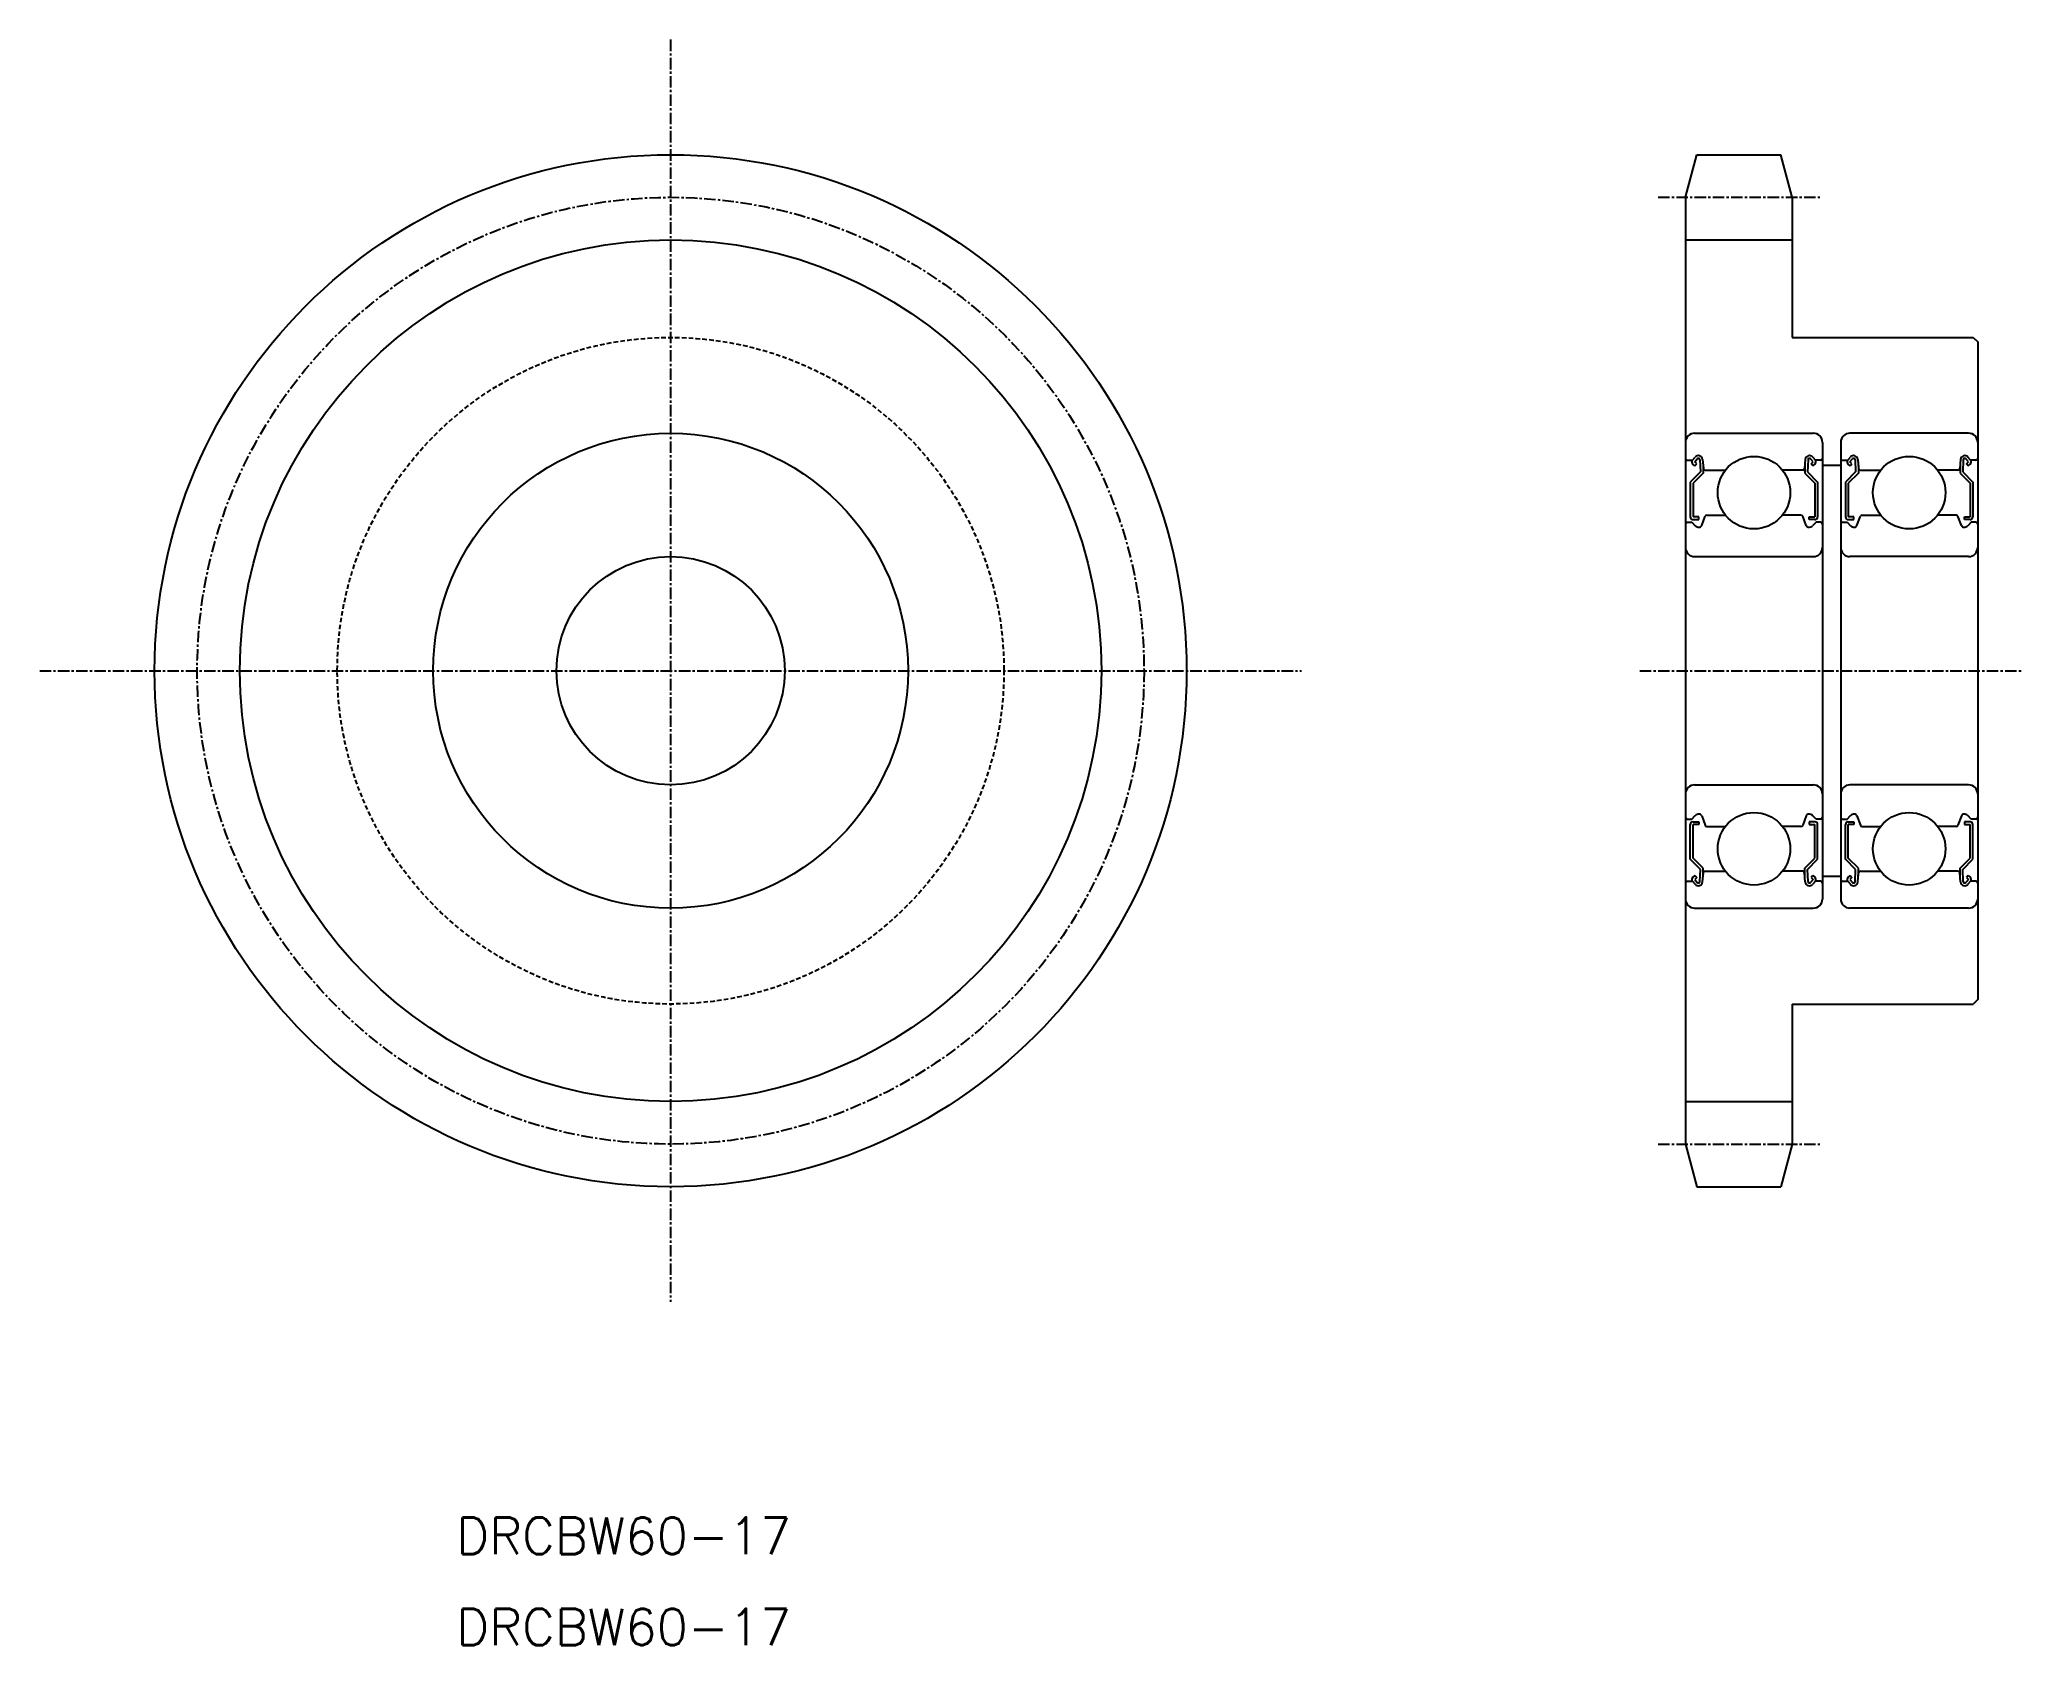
# Model space of a CAD drawing. Extents: x 0 to 217, y 0 to 176.
import ezdxf

# ---------------------------------------------------------------- set-up
doc = ezdxf.new("R2010")
doc.units = 0
doc.linetypes.add('CENTER', pattern=[2, 1.25, -0.25, 0.25, -0.25])
doc.linetypes.add('DASHED', pattern=[0.75, 0.5, -0.25])
doc.layers.get('0').update_dxf_attribs({"linetype": 'CONTINUOUS'})
doc.layers.add('CENTER', color=1, linetype='CENTER')
doc.styles.get("Standard").update_dxf_attribs({"font": 'txt', "bigfont": 'BIGFONT'})

msp = doc.modelspace()

# ---------------------------------------------------------------- linework, layer by layer
at = {"color": 7, "linetype": 'CONTINUOUS'}
for p, q in [((180.22, 158.56), (181.47, 163.22)), ((181.47, 163.22), (190.67, 163.22)), ((191.92, 158.56), (190.67, 163.22)), ((180.22, 158.56), (180.22, 54.89)), ((191.92, 158.56), (191.92, 143.22)), ((180.22, 153.89), (191.92, 153.89)), ((191.92, 143.22), (211.72, 143.22)), ((211.72, 143.22), (212.22, 142.72)), ((212.22, 142.72), (212.22, 70.72)), ((181.22, 132.72), (194.22, 132.72)), ((211.22, 132.72), (198.22, 132.72)), ((180.22, 131.72), (180.22, 81.72)), ((195.22, 131.72), (195.22, 81.72)), ((197.22, 131.72), (197.22, 81.72)), ((212.22, 131.72), (212.22, 81.72)), ((180.42, 129.77), (181, 129.77)), ((181.85, 128.48), (180.75, 127.38)), ((181, 129.77), (181.28, 130.11)), ((181.26, 129.16), (181.03, 129.35)), ((182.15, 128.35), (181.05, 127.25)), ((181.23, 129.58), (181.51, 129.92)), ((181.45, 129.39), (181.23, 129.58)), ((181.26, 129.16), (181.45, 129.39)), ((181.79, 129.82), (181.85, 128.48)), ((182.09, 129.85), (182.18, 128.86)), ((182.15, 129.2), (182.15, 128.35)), ((182.37, 128.67), (184.59, 128.67)), ((193.06, 128.67), (190.84, 128.67)), ((193.34, 129.85), (193.26, 128.86)), ((193.29, 129.2), (193.29, 128.35)), ((193.29, 128.35), (194.39, 127.25)), ((193.64, 129.82), (193.59, 128.48)), ((193.59, 128.48), (194.69, 127.38)), ((194.21, 129.58), (193.92, 129.92)), ((193.98, 129.39), (194.21, 129.58)), ((194.17, 129.16), (193.98, 129.39)), ((194.44, 129.77), (194.15, 130.11)), ((194.17, 129.16), (194.4, 129.35)), ((195.02, 129.77), (194.44, 129.77)), ((195.22, 129.22), (197.22, 129.22)), ((197.42, 129.77), (198, 129.77)), ((198.85, 128.48), (197.75, 127.38)), ((198, 129.77), (198.28, 130.11)), ((198.26, 129.16), (198.03, 129.35)), ((199.15, 128.35), (198.05, 127.25)), ((198.23, 129.58), (198.51, 129.92)), ((198.45, 129.39), (198.23, 129.58)), ((198.26, 129.16), (198.45, 129.39)), ((198.79, 129.82), (198.85, 128.48)), ((199.09, 129.85), (199.18, 128.86)), ((199.15, 129.2), (199.15, 128.35)), ((199.37, 128.67), (201.59, 128.67)), ((210.06, 128.67), (207.84, 128.67)), ((210.34, 129.85), (210.26, 128.86)), ((210.29, 129.2), (210.29, 128.35)), ((210.29, 128.35), (211.39, 127.25)), ((210.64, 129.82), (210.59, 128.48)), ((210.59, 128.48), (211.69, 127.38)), ((211.21, 129.58), (210.92, 129.92)), ((210.98, 129.39), (211.21, 129.58)), ((211.17, 129.16), (210.98, 129.39)), ((211.44, 129.77), (211.15, 130.11)), ((211.17, 129.16), (211.4, 129.35)), ((212.02, 129.77), (211.44, 129.77)), ((180.75, 127.38), (180.75, 123.57)), ((181.05, 127.25), (181.05, 123.57)), ((194.39, 127.25), (194.39, 123.57)), ((194.69, 127.38), (194.69, 123.57)), ((197.75, 127.38), (197.75, 123.57)), ((198.05, 127.25), (198.05, 123.57)), ((211.39, 127.25), (211.39, 123.57)), ((211.69, 127.38), (211.69, 123.57)), ((180.42, 122.97), (180.92, 122.97)), ((180.92, 122.97), (181.29, 122.6)), ((181.67, 123.57), (181.05, 123.57)), ((181.05, 123.27), (181.67, 123.27)), ((181.67, 123.27), (181.67, 123.57)), ((182, 122.62), (182.37, 123.64)), ((182.56, 123.77), (184.59, 123.77)), ((192.87, 123.77), (190.84, 123.77)), ((193.43, 122.62), (193.06, 123.64)), ((193.77, 123.27), (193.77, 123.57)), ((193.77, 123.57), (194.39, 123.57)), ((194.39, 123.27), (193.77, 123.27)), ((194.52, 122.97), (194.14, 122.6)), ((195.02, 122.97), (194.52, 122.97)), ((197.42, 122.97), (197.92, 122.97)), ((197.92, 122.97), (198.29, 122.6)), ((198.67, 123.57), (198.05, 123.57)), ((198.05, 123.27), (198.67, 123.27)), ((198.67, 123.27), (198.67, 123.57)), ((199, 122.62), (199.37, 123.64)), ((199.56, 123.77), (201.59, 123.77)), ((209.87, 123.77), (207.84, 123.77)), ((210.43, 122.62), (210.06, 123.64)), ((210.77, 123.57), (211.39, 123.57)), ((210.77, 123.27), (210.77, 123.57)), ((211.39, 123.27), (210.77, 123.27)), ((211.52, 122.97), (211.14, 122.6)), ((212.02, 122.97), (211.52, 122.97)), ((181.22, 119.22), (194.22, 119.22)), ((211.22, 119.22), (198.22, 119.22)), ((181.22, 94.22), (194.22, 94.22)), ((211.22, 94.22), (198.22, 94.22)), ((180.42, 90.47), (180.92, 90.47)), ((180.75, 86.07), (180.75, 89.87)), ((180.92, 90.47), (181.29, 90.85)), ((181.05, 90.17), (181.67, 90.17)), ((181.05, 86.19), (181.05, 89.87)), ((181.67, 89.87), (181.05, 89.87)), ((181.67, 90.17), (181.67, 89.87)), ((182, 90.83), (182.37, 89.81)), ((182.56, 89.67), (184.59, 89.67)), ((192.87, 89.67), (190.84, 89.67)), ((193.43, 90.83), (193.06, 89.81)), ((193.77, 90.17), (193.77, 89.87)), ((194.39, 90.17), (193.77, 90.17)), ((193.77, 89.87), (194.39, 89.87)), ((194.52, 90.47), (194.14, 90.85)), ((194.39, 86.19), (194.39, 89.87)), ((195.02, 90.47), (194.52, 90.47)), ((194.69, 86.07), (194.69, 89.87)), ((197.42, 90.47), (197.92, 90.47)), ((197.75, 86.07), (197.75, 89.87)), ((197.92, 90.47), (198.29, 90.85)), ((198.05, 90.17), (198.67, 90.17)), ((198.67, 89.87), (198.05, 89.87)), ((198.05, 86.19), (198.05, 89.87)), ((198.67, 90.17), (198.67, 89.87)), ((199, 90.83), (199.37, 89.81)), ((199.56, 89.67), (201.59, 89.67)), ((209.87, 89.67), (207.84, 89.67)), ((210.43, 90.83), (210.06, 89.81)), ((211.39, 90.17), (210.77, 90.17)), ((210.77, 90.17), (210.77, 89.87)), ((210.77, 89.87), (211.39, 89.87)), ((211.52, 90.47), (211.14, 90.85)), ((211.39, 86.19), (211.39, 89.87)), ((212.02, 90.47), (211.52, 90.47)), ((211.69, 86.07), (211.69, 89.87)), ((181.85, 84.97), (180.75, 86.07)), ((182.15, 85.09), (181.05, 86.19)), ((181.79, 83.63), (181.85, 84.97)), ((182.15, 84.25), (182.15, 85.09)), ((182.37, 84.77), (184.59, 84.77)), ((193.06, 84.77), (190.84, 84.77)), ((193.29, 85.09), (194.39, 86.19)), ((193.29, 84.25), (193.29, 85.09)), ((193.59, 84.97), (194.69, 86.07)), ((193.64, 83.63), (193.59, 84.97)), ((198.85, 84.97), (197.75, 86.07)), ((199.15, 85.09), (198.05, 86.19)), ((198.79, 83.63), (198.85, 84.97)), ((199.15, 84.25), (199.15, 85.09)), ((199.37, 84.77), (201.59, 84.77)), ((210.06, 84.77), (207.84, 84.77)), ((210.29, 85.09), (211.39, 86.19)), ((210.29, 84.25), (210.29, 85.09)), ((210.59, 84.97), (211.69, 86.07)), ((210.64, 83.63), (210.59, 84.97)), ((180.42, 83.67), (181, 83.67)), ((181, 83.67), (181.28, 83.34)), ((181.26, 84.29), (181.03, 84.1)), ((181.45, 84.06), (181.23, 83.87)), ((181.23, 83.87), (181.51, 83.53)), ((181.26, 84.29), (181.45, 84.06)), ((182.09, 83.59), (182.18, 84.59)), ((193.34, 83.59), (193.26, 84.59)), ((194.21, 83.87), (193.92, 83.53)), ((194.17, 84.29), (193.98, 84.06)), ((193.98, 84.06), (194.21, 83.87)), ((194.44, 83.67), (194.15, 83.34)), ((194.17, 84.29), (194.4, 84.1)), ((195.02, 83.67), (194.44, 83.67)), ((195.22, 84.22), (197.22, 84.22)), ((197.42, 83.67), (198, 83.67)), ((198, 83.67), (198.28, 83.34)), ((198.26, 84.29), (198.03, 84.1)), ((198.45, 84.06), (198.23, 83.87)), ((198.23, 83.87), (198.51, 83.53)), ((198.26, 84.29), (198.45, 84.06)), ((199.09, 83.59), (199.18, 84.59)), ((210.34, 83.59), (210.26, 84.59)), ((211.21, 83.87), (210.92, 83.53)), ((211.17, 84.29), (210.98, 84.06)), ((210.98, 84.06), (211.21, 83.87)), ((211.44, 83.67), (211.15, 83.34)), ((211.17, 84.29), (211.4, 84.1)), ((212.02, 83.67), (211.44, 83.67)), ((181.22, 80.72), (194.22, 80.72)), ((184.77, 80.72), (184.77, 80.72)), ((187.72, 80.72), (187.72, 80.72)), ((211.22, 80.72), (198.22, 80.72)), ((204.72, 80.72), (204.72, 80.72)), ((207.67, 80.72), (207.67, 80.72)), ((191.92, 70.22), (191.92, 54.89)), ((191.92, 70.22), (211.72, 70.22)), ((196.87, 70.22), (196.87, 70.22)), ((201.82, 70.22), (201.82, 70.22)), ((212.22, 70.72), (211.72, 70.22)), ((180.22, 59.55), (191.92, 59.55)), ((180.22, 54.89), (181.47, 50.22)), ((191.92, 54.89), (190.67, 50.22)), ((181.47, 50.22), (190.67, 50.22))]:
    msp.add_line(p, q, dxfattribs=at)
for centre, radius in [((69.09, 106.72), 56.5), ((69.09, 106.72), 26), ((187.72, 126.22), 3.97), ((204.72, 126.22), 3.97), ((69.09, 106.72), 12.5), ((187.72, 87.22), 3.97), ((204.72, 87.22), 3.97)]:
    msp.add_circle(centre, radius, dxfattribs=at)
at = {"color": 3, "linetype": 'CONTINUOUS'}
msp.add_circle((69.09, 106.72), 47.17, dxfattribs=at)
at = {"color": 3, "linetype": 'DASHED'}
msp.add_circle((69.09, 106.72), 36.5, dxfattribs=at)
at = {"color": 7, "linetype": 'CONTINUOUS'}
for centre, radius, start, end in [((181.22, 131.72), 1, 90, 180), ((194.22, 131.72), 1, 0, 90), ((198.22, 131.72), 1, 90, 180), ((211.22, 131.72), 1, 0, 90), ((180.42, 129.97), 0.2, 180, 270), ((181.22, 129.58), 0.3, 139.9105, 229.9992), ((181.63, 129.81), 0.46, 4.9869, 139.9105), ((181.63, 129.81), 0.16, 2.3754, 139.9946), ((182.37, 128.87), 0.2, 184.9869, 270), ((193.06, 128.87), 0.2, 270, 355.0131), ((193.8, 129.81), 0.46, 40.0895, 175.0131), ((193.8, 129.81), 0.16, 40.0054, 177.6246), ((194.21, 129.58), 0.3, 310.0008, 40.0895), ((195.02, 129.97), 0.2, 270, 0), ((197.42, 129.97), 0.2, 180, 270), ((198.22, 129.58), 0.3, 139.9105, 229.9992), ((198.63, 129.81), 0.46, 4.9869, 139.9105), ((198.63, 129.81), 0.16, 2.3754, 139.9946), ((199.37, 128.87), 0.2, 184.9869, 270), ((210.06, 128.87), 0.2, 270, 355.0131), ((210.8, 129.81), 0.46, 40.0895, 175.0131), ((210.8, 129.81), 0.16, 40.0054, 177.6246), ((211.21, 129.58), 0.3, 310.0008, 40.0895), ((212.02, 129.97), 0.2, 270, 0), ((180.42, 122.77), 0.2, 90, 180), ((181.05, 123.57), 0.3, 180, 270), ((181.71, 123.02), 0.6, 225.0023, 272.8279), ((181.72, 122.72), 0.3, 265.4914, 340.0304), ((182.56, 123.57), 0.2, 90, 160.0304), ((192.87, 123.57), 0.2, 19.9696, 90), ((193.72, 122.72), 0.3, 199.9696, 274.5086), ((193.72, 123.02), 0.6, 267.1721, 314.9977), ((194.39, 123.57), 0.3, 270, 0), ((195.02, 122.77), 0.2, 0, 90), ((197.42, 122.77), 0.2, 90, 180), ((198.05, 123.57), 0.3, 180, 270), ((198.71, 123.02), 0.6, 225.0023, 272.8279), ((198.72, 122.72), 0.3, 265.4914, 340.0304), ((199.56, 123.57), 0.2, 90, 160.0304), ((209.87, 123.57), 0.2, 19.9696, 90), ((210.72, 122.72), 0.3, 199.9696, 274.5086), ((210.72, 123.02), 0.6, 267.1721, 314.9977), ((211.39, 123.57), 0.3, 270, 0), ((212.02, 122.77), 0.2, 0, 90), ((181.22, 120.22), 1, 180, 270), ((194.22, 120.22), 1, 270, 0), ((198.22, 120.22), 1, 180, 270), ((211.22, 120.22), 1, 270, 0), ((181.22, 93.22), 1, 90, 180), ((194.22, 93.22), 1, 0, 90), ((198.22, 93.22), 1, 90, 180), ((211.22, 93.22), 1, 0, 90), ((180.42, 90.67), 0.2, 180, 270), ((181.05, 89.87), 0.3, 90, 180), ((181.71, 90.42), 0.6, 87.1721, 134.9977), ((181.72, 90.72), 0.3, 19.9696, 94.5086), ((182.56, 89.87), 0.2, 199.9696, 270), ((192.87, 89.87), 0.2, 270, 340.0304), ((193.72, 90.72), 0.3, 85.4914, 160.0304), ((193.72, 90.42), 0.6, 45.0023, 92.8279), ((194.39, 89.87), 0.3, 0, 90), ((195.02, 90.67), 0.2, 270, 0), ((197.42, 90.67), 0.2, 180, 270), ((198.05, 89.87), 0.3, 90, 180), ((198.71, 90.42), 0.6, 87.1721, 134.9977), ((198.72, 90.72), 0.3, 19.9696, 94.5086), ((199.56, 89.87), 0.2, 199.9696, 270), ((209.87, 89.87), 0.2, 270, 340.0304), ((210.72, 90.72), 0.3, 85.4914, 160.0304), ((210.72, 90.42), 0.6, 45.0023, 92.8279), ((211.39, 89.87), 0.3, 0, 90), ((212.02, 90.67), 0.2, 270, 0), ((182.37, 84.57), 0.2, 90, 175.0131), ((193.06, 84.57), 0.2, 4.9869, 90), ((199.37, 84.57), 0.2, 90, 175.0131), ((210.06, 84.57), 0.2, 4.9869, 90), ((180.42, 83.47), 0.2, 90, 180), ((181.22, 83.87), 0.3, 130.0008, 220.0895), ((181.63, 83.63), 0.46, 220.0895, 355.0131), ((181.63, 83.63), 0.16, 220.0054, 357.6246), ((193.8, 83.63), 0.46, 184.9869, 319.9105), ((193.8, 83.63), 0.16, 182.3754, 319.9946), ((194.21, 83.87), 0.3, 319.9105, 49.9992), ((195.02, 83.47), 0.2, 0, 90), ((197.42, 83.47), 0.2, 90, 180), ((198.22, 83.87), 0.3, 130.0008, 220.0895), ((198.63, 83.63), 0.46, 220.0895, 355.0131), ((198.63, 83.63), 0.16, 220.0054, 357.6246), ((210.8, 83.63), 0.46, 184.9869, 319.9105), ((210.8, 83.63), 0.16, 182.3754, 319.9946), ((211.21, 83.87), 0.3, 319.9105, 49.9992), ((212.02, 83.47), 0.2, 0, 90), ((181.22, 81.72), 1, 180, 270), ((194.22, 81.72), 1, 270, 0), ((198.22, 81.72), 1, 180, 270), ((211.22, 81.72), 1, 270, 0)]:
    msp.add_arc(centre, radius, start, end, dxfattribs=at)
at = {"layer": 'CENTER', "color": 1, "linetype": 'CENTER'}
for p, q in [((69.09, 175.82), (69.09, 37.63)), ((177.22, 158.56), (194.92, 158.56)), ((0, 106.72), (138.19, 106.72)), ((175.22, 106.72), (217.22, 106.72)), ((177.22, 54.89), (194.92, 54.89))]:
    msp.add_line(p, q, dxfattribs=at)
msp.add_circle((69.09, 106.72), 51.84, dxfattribs=at)

# ---------------------------------------------------------------- texts
at = {"color": 7, "linetype": 'CONTINUOUS'}
for p in [(45.62, 10), (45.62, 0)]:
    msp.add_text('DRCBW60-17', height=4, dxfattribs=at).set_placement(p)

doc.saveas('drawing.dxf')
